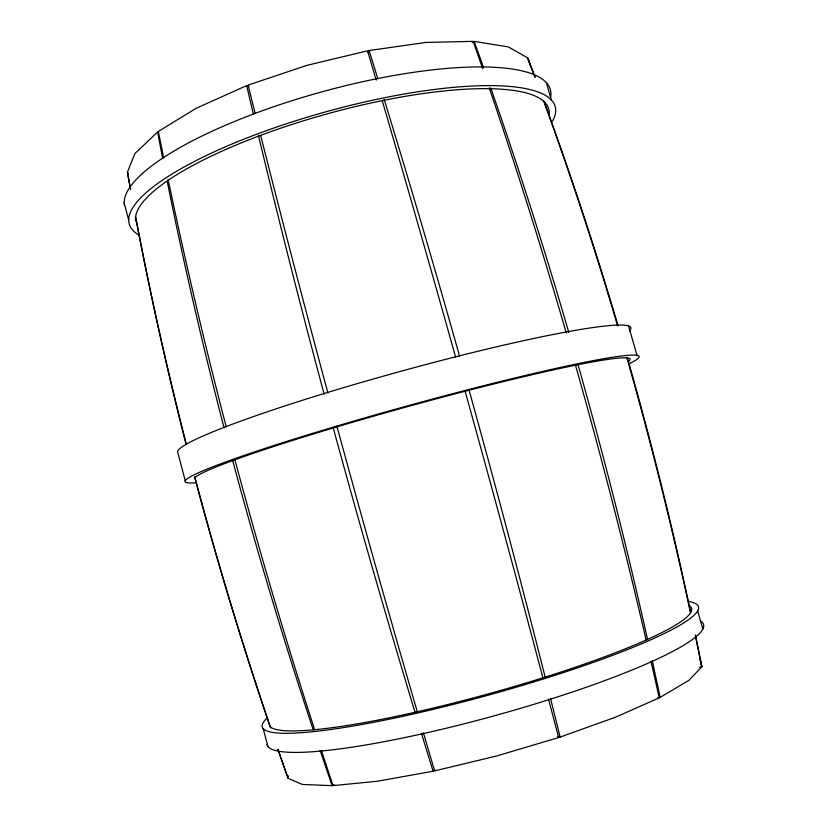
<?xml version="1.0" encoding="UTF-8"?>
<svg xmlns="http://www.w3.org/2000/svg" width="827" height="827" viewBox="0 0 827 827"><rect width="100%" height="100%" fill="white"/><g stroke="black" fill="none" stroke-linecap="round" stroke-linejoin="round"><path stroke-width="1.24" d="M288.168 775.674L288.003 778.166A2903.111 2129.866 63.1 0 1 277.872 749.293M127.472 172.088L134.801 153.657L157.585 132.031M367.901 52.39L369.09 50.53L425.853 42.435L473.158 41.35A1731.48 510.362 76 0 1 482.658 68.693M333.064 785.609L377.37 781.236L433.09 771.229L434.775 769.865M657.641 697.678L660.142 697.378L688.87 680.373L701.72 666.903A2204.1 1220.673 79 0 0 695.28 635.415M472.134 42.601L474.202 41.412L508.316 46.891L527.647 57.859A2204.1 1220.673 79 0 1 534.8 76.942M248.937 86.494L246.673 85.626L196.216 108.244L158.36 131.452A1761.51 568.19 73 0 0 163.663 157.812M659.212 697.854L615.536 717.195L560.137 737.074L557.677 736.526M278.068 749.52A2321.503 1380.118 69.3 0 0 288.178 778.372L302.382 784.461L332.113 785.65L334.17 784.771M699.477 667.172L701.844 666.614A2660.883 1795.169 82.8 0 0 695.455 635.084M127.472 172.502L128.547 174.683M530.8 67.421L527.946 58.19A2660.883 1795.169 82.8 0 1 535.152 77.324M628.541 325.91L636.986 355.321M546.399 82.752L551.32 99.933M697.668 610.957L702.836 629.027M124.164 202.966L128.681 220.075M263.213 728.659L267.969 746.636M185.227 480.683L177.495 451.418A235.168 19.062 -15.4 0 1 421.801 365.606A235.168 19.062 -15.4 0 1 629.295 330.934M699.549 657.351L701.844 666.614M688.808 605.302A219.186 28.438 -15.4 0 1 508.956 688.043A219.186 28.438 -15.4 0 1 270.015 726.561M700.355 620.798A226.422 32.46 -15.4 0 1 508.481 711.82A226.422 32.46 -15.4 0 1 266.945 744.682M689.491 601.611A226.236 29.379 -15.4 0 1 488.788 695.031A226.236 29.379 -15.4 0 1 267.049 718.136M195.544 482.792A235.499 13.904 -15.4 0 1 409.654 405.282A235.499 13.904 -15.4 0 1 630.071 363.249M194.345 478.306A226.143 13.335 -15.4 0 1 430.453 400.402A226.143 13.335 -15.4 0 1 628.644 361.451M135.649 221.057A214.038 54.055 -15.4 0 1 341.923 109.939A214.038 54.055 -15.4 0 1 549.056 114.736M138.771 234.971A220.923 55.843 -15.4 0 1 327.947 111.231A220.923 55.843 -15.4 0 1 552.426 121.342M124.381 205.396A220.737 58.634 -15.4 0 1 338.998 87.331A220.737 58.634 -15.4 0 1 550.555 97.7M369.09 50.53A1639.434 217.056 75.2 0 1 377.763 78.524M384.183 99.385A1639.434 217.056 75.2 0 1 459.605 356.334M468.888 389.527A1639.434 217.056 75.2 0 1 545.189 677.241M550.524 698.453A1639.434 217.056 75.2 0 1 560.127 737.074M489.222 87.869A1731.48 510.362 76 0 1 566.237 332.878M575.354 364.728A1731.48 510.362 76 0 1 646.145 640.098M651.045 661.445A1731.48 510.362 76 0 1 659.202 697.854M474.191 41.412A1851.829 675.649 76.6 0 1 483.557 67.556M490.721 87.9A1851.829 675.649 76.6 0 1 568.79 332.433M577.908 364.221A1851.829 675.649 76.6 0 1 647.551 639.467M652.276 660.866A1851.829 675.649 76.6 0 1 660.132 697.378M543.639 100.935A2204.1 1220.673 79 0 1 617.552 325.693M626.887 357.874A2204.1 1220.673 79 0 1 690.493 612.797M423.434 732.836A1615.917 153.471 74.2 0 0 434.609 770.898L496.665 755.971L558.618 737.57A1610.965 109.185 74.8 0 0 548.508 699.094M417.335 711.902A1615.917 153.471 74.2 0 1 336.889 426.122M327.895 392.928A1615.917 153.471 74.2 0 1 260.763 135.762M255.15 113.423A1615.917 153.471 74.2 0 1 248.09 85.088L306.714 65.416L367.57 50.819A1610.965 109.185 74.8 0 1 376.202 80.126M382.343 101.07A1610.965 109.185 74.8 0 1 455.656 357.326M464.929 390.551A1610.965 109.185 74.8 0 1 542.926 677.954M270.646 727.863A2321.503 1380.118 69.3 0 1 194.727 476.569M186.344 444.399A2321.503 1380.118 69.3 0 1 135.68 216.922M130.594 189.497A2321.503 1380.118 69.3 0 1 127.482 172.088M332.123 785.65A1899.392 749.355 72.3 0 1 320.163 750.544M313.278 729.91A1899.392 749.355 72.3 0 1 232.573 460.112M224.045 427.776A1899.392 749.355 72.3 0 1 167.209 181.309M162.692 158.515A1899.392 749.355 72.3 0 1 157.595 132.031M270.015 726.426A2903.111 2129.866 63.1 0 1 194.883 478.078M186.189 444.761A2903.111 2129.866 63.1 0 1 135.917 218.7M130.366 188.721A2903.111 2129.866 63.1 0 1 127.482 172.502M333.064 785.609A1761.51 568.19 73 0 1 321.403 750.451M314.663 729.786A1761.51 568.19 73 0 1 234.785 459.305M226.226 426.897A1761.51 568.19 73 0 1 168.088 179.263M433.09 771.219A1652.697 264.051 73.9 0 1 421.419 733.28M415.071 712.419A1652.697 264.051 73.9 0 1 333.074 427.259M324.112 394.097A1652.697 264.051 73.9 0 1 258.406 135.287M253.362 114.105A1652.697 264.051 73.9 0 1 246.673 85.636M544.486 102.569A2660.883 1795.169 82.8 0 1 618.1 325.859M627.414 357.957A2660.883 1795.169 82.8 0 1 690.7 612.445"/></g></svg>
